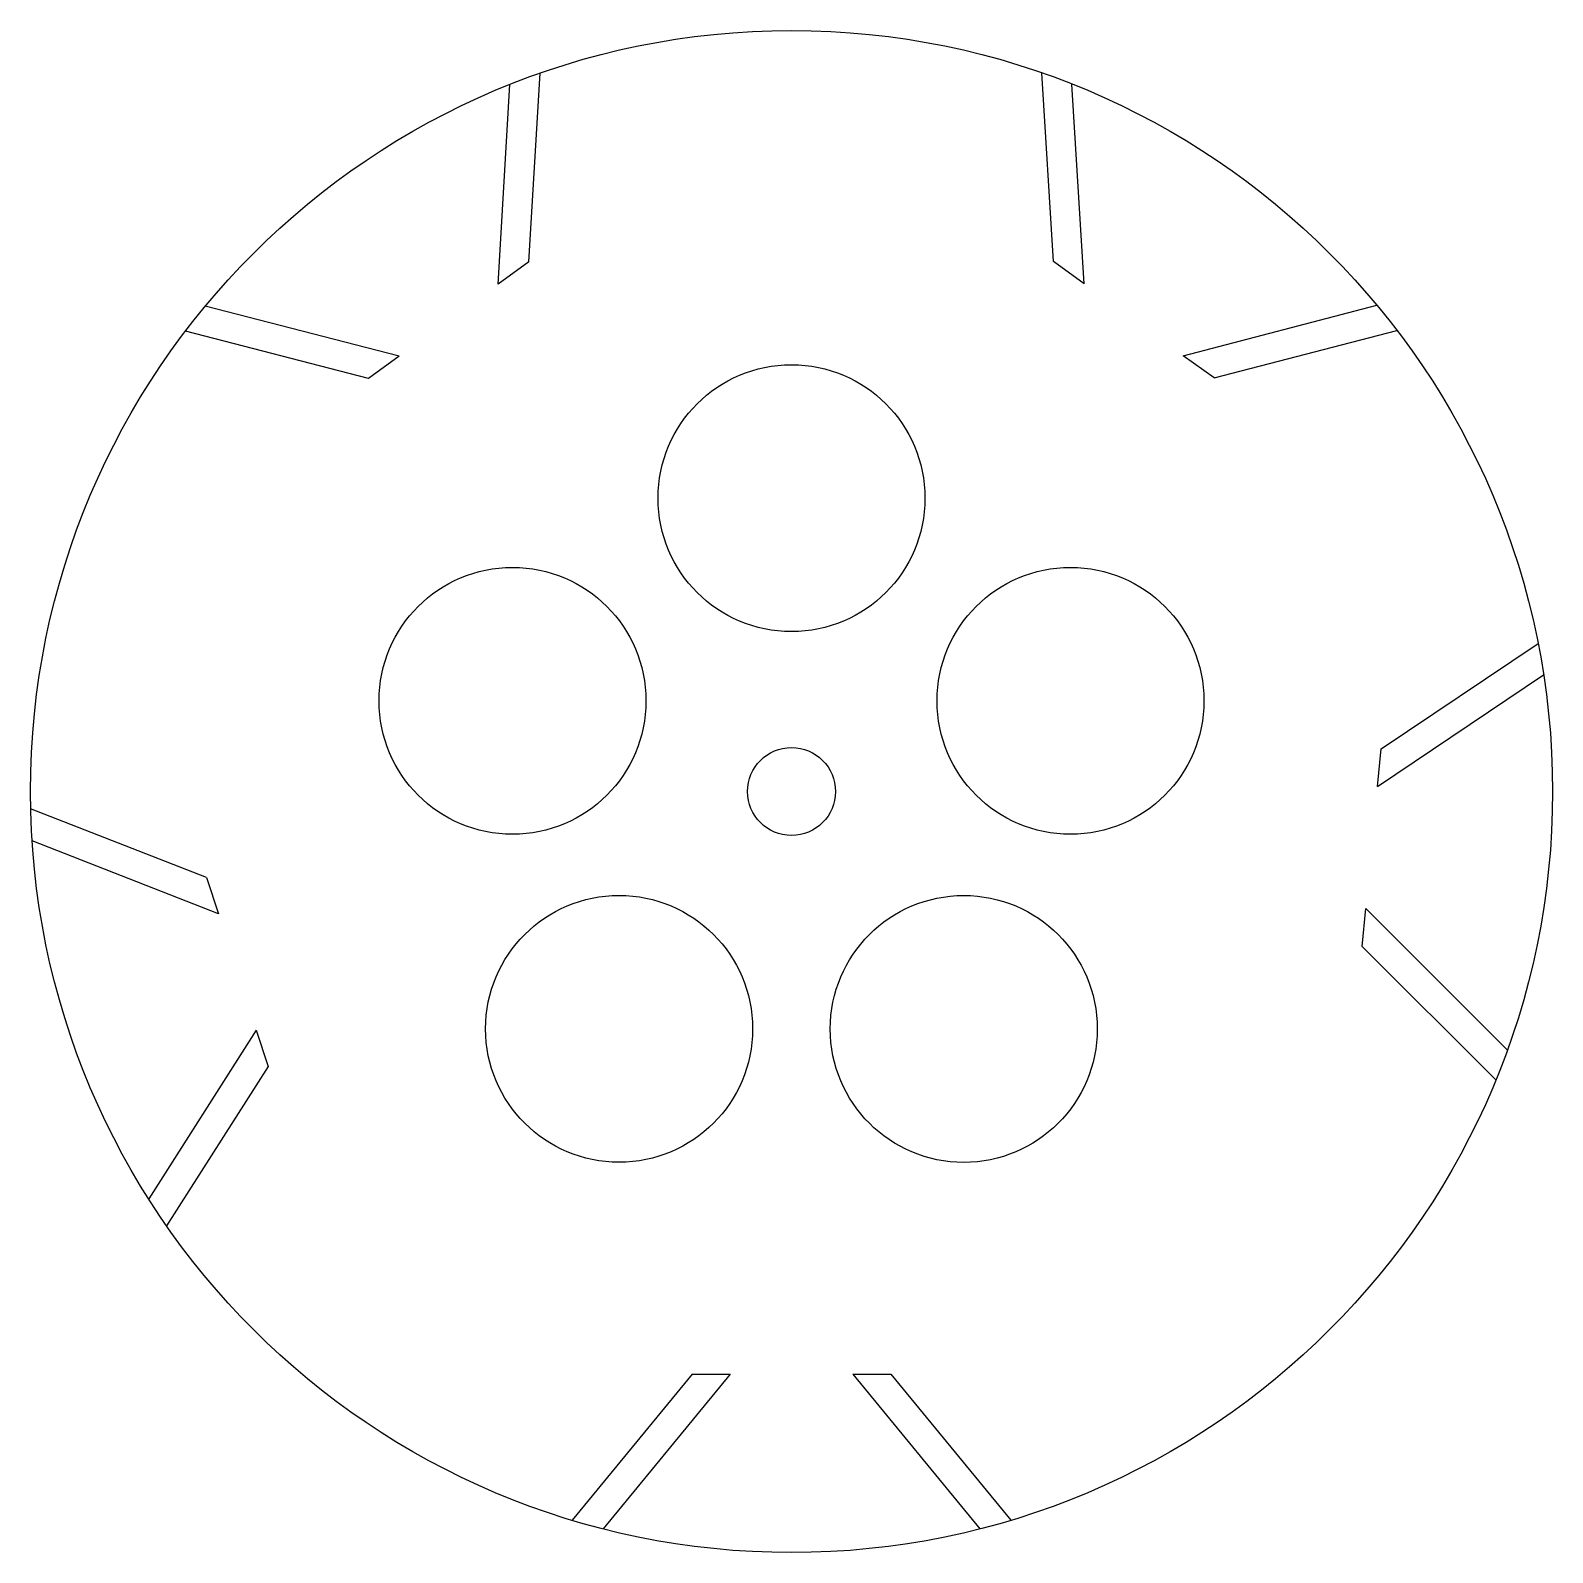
# Model space of a CAD drawing. Header units: millimetres. Extents: x 96.5 to 148.4, y 390.3 to 442.2.
import ezdxf

# ---------------------------------------------------------------- set-up
doc = ezdxf.new("R2010")
doc.units = ezdxf.units.MM
doc.header["$MEASUREMENT"] = 0
doc.layers.add('Plates$MO v2.6$Tickler Pads$v2', color=178, linetype='Continuous', true_color=0x000000)

msp = doc.modelspace()

# ---------------------------------------------------------------- linework, layer by layer
at = {"layer": 'Plates$MO v2.6$Tickler Pads$v2'}
for p, q in [((113.524, 434.344), (113.907, 440.775)), ((131.408, 434.357), (131.016, 440.788)), ((112.477, 433.582), (112.882, 440.392)), ((132.456, 433.597), (132.041, 440.406)), ((113.524, 434.344), (112.477, 433.582)), ((132.456, 433.597), (131.408, 434.357)), ((109.101, 431.125), (102.497, 432.835)), ((135.836, 431.145), (142.438, 432.865)), ((108.054, 430.363), (101.817, 431.978)), ((136.884, 430.385), (143.119, 432.009)), ((109.101, 431.125), (108.054, 430.363)), ((136.884, 430.385), (135.836, 431.145)), ((142.581, 417.743), (147.928, 421.339)), ((142.457, 416.454), (148.118, 420.261)), ((142.457, 416.454), (142.581, 417.743)), ((102.54, 413.351), (96.542, 415.702)), ((102.941, 412.12), (96.59, 414.609)), ((102.54, 413.351), (102.941, 412.12)), ((141.93, 411.009), (142.055, 412.298)), ((142.055, 412.298), (146.882, 407.477)), ((141.93, 411.009), (146.489, 406.456)), ((104.235, 408.15), (100.568, 402.397)), ((104.235, 408.15), (104.636, 406.918)), ((104.636, 406.918), (101.173, 401.485)), ((119.097, 396.42), (115.004, 391.445)), ((120.392, 396.42), (116.058, 391.151)), ((119.097, 396.42), (120.392, 396.42)), ((124.567, 396.42), (128.902, 391.151)), ((124.567, 396.42), (125.862, 396.42)), ((125.862, 396.42), (129.955, 391.445))]:
    msp.add_line(p, q, dxfattribs=at)
for centre, radius in [((122.48, 416.288), 25.944), ((122.48, 426.288), 4.55), ((112.969, 419.379), 4.55), ((131.99, 419.379), 4.55), ((122.48, 416.288), 1.5), ((116.602, 408.198), 4.55), ((128.351, 408.194), 4.55)]:
    msp.add_circle(centre, radius, dxfattribs=at)

doc.saveas('drawing.dxf')
